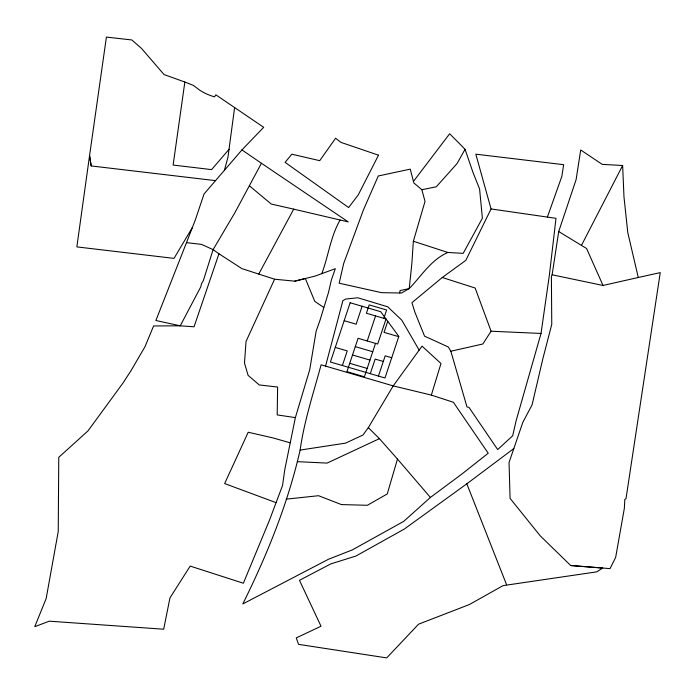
<?xml version="1.0" encoding="UTF-8"?>
<svg xmlns="http://www.w3.org/2000/svg" width="695" height="695" viewBox="0 0 695 695"><rect width="100%" height="100%" fill="white"/><g stroke="black" fill="none" stroke-linecap="round" stroke-linejoin="round"><path stroke-width="1.04" d="M413.36 241.243L411.814 263.987L409.225 288.59L401.502 293.021L381.564 292.673L339.169 283.204L343.669 263.535L363.407 209.977L378.271 175.991L410.241 169.137L413.829 182.933L421.856 189.7L425.019 201.42L413.36 241.243L447.858 252.467L463.174 253.362L482.391 218.213L479.585 188.988L473.069 172.629L465.051 149.295L449.665 133.753L413.438 181.43M234.623 107.56L227.925 157.391L224.389 170.327M399.695 292.986L400.016 290.571L409.225 288.59C421.483 275.95 431.091 259.695 447.858 252.467M215.52 180.639L91.201 165.94L89.551 155.671L106.405 37.096L131.841 39.962L141.528 48.433L164.029 74.547L184.844 82.019L173.125 165.062L211.593 169.606L229.072 149.277M491.061 208.943L465.815 260.373L442.246 277.496L411.935 302.673L414.898 312.211L424.558 336.145L448.362 347.022L450.847 351.236L466.962 406.862L469.012 407.426L497.69 449.578L512.675 435.765L516.185 420.475L541.031 333.452L549.415 274.873L555.983 218.326L491.061 208.943L475.823 154.177L563.654 164.68L561.829 176.426L547.382 217.092M552.125 274.794L558.719 231.522L576.12 179.562L580.707 149.981L602.226 164.368L622.633 165.514L623.988 196.989L627.793 232.66L638.279 277.487L660.25 272.614L625.986 498.801L624.814 499.331L624.353 508.332L615.657 557.39L610.036 568.623L570.734 565.53L540.258 535.862L510.078 498.376L509.053 462.453L522.84 422.317L532.066 404.907L542.778 359.046L551.76 324.374L551.396 276.567L552.125 274.794L603.017 285.463L638.279 277.487M300.127 450.082C304.193 420.988 313.454 393.101 321.116 364.797L393.214 385.89L431.343 395.099L453.383 402.275L488.22 453.218L462.34 473.686L430.405 497.446L403.717 521.372L352.243 549.945L328.535 559.232L242.79 603.955C267.158 554.801 287.895 503.675 300.127 450.082L345.597 443.123L362.964 435.027L368.333 427.634L393.214 385.89L422.03 346.136L440.978 363.494L431.343 395.099M218.96 253.779L241.912 268.626L274.594 279.216L294.819 281.162L315.599 275.941L335.329 268.661L331.376 279.972L328.518 292.378L319.856 320.743L316.173 331.029L309.701 369.792L295.366 417.608L284.741 469.855L282.552 485.501L269.243 520.798L243.354 583.227L190.187 566.095L169.962 597.874L163.681 629.218L49.276 621.182L34.75 626.682L46.157 598.569L58.241 531.484L58.762 457.319L87.952 430.926L122.833 383.24L131.068 370.583L144.977 346.727L153.595 325.955L180.248 325.816L194.044 326.798L218.96 253.779L213.104 249.627L201.385 244.353L186.486 242.659L155.88 320.499L180.248 325.816L200.82 286.766L201.507 283.63L203.322 280.658L213.104 249.627L234.91 212.653L261.433 163.264L241.947 149.912L204.017 194.018L195.469 219.524L186.486 242.659M325.564 366.091L342.896 300.605L345.849 299.015L357.856 297.781L387.706 306.799L401.797 320.16L419.146 350.106M368.333 427.634L379.418 438.667L397.471 459.056L387.263 493.936L367.342 505.291L341.427 504.579L318.553 495.709L286.253 499.14M321.802 273.648C328.448 256.029 330.568 236.465 340.107 220.002M342.383 365.518L347.248 350.914L335.268 347.413M362.112 306.26L356.144 324.2L344.164 320.699M367.229 340.967L375.569 315.921M375.517 343.391L364.397 376.786L346.953 371.677L358.073 338.283L377.689 344.025L386.038 318.988L366.413 313.245L369.193 304.897L386.637 309.996L383.857 318.345M370.296 373.684L375.152 359.08L383.301 361.461M387.74 321.307L384.048 332.366L398.739 336.667M378.436 376.065L385.178 355.823L391.719 357.734M274.594 279.216L246.039 341.436L244.475 363.025L248.089 375.343L259.278 384.952L277.618 387.028L277.201 414.915L295.366 417.608M603.017 285.463L586.571 248.471L581.446 245.413L622.633 165.514M258.74 274.082L293.724 209.143L348.23 221.905L261.433 163.264M465.051 149.295L457.075 163.551L436.269 186.807L421.856 189.7M192.359 227.517L174.019 258.384L76.85 246.899L89.551 155.671L91.201 165.94M442.246 277.496L475.154 288.034L491.087 331.22L482.825 343.999L450.847 351.236M241.947 149.912L263.692 127.298L215.85 94.824L214.59 96.848L213.417 96.527A54.792 52.168 -7 0 1 200.195 90.506L193.236 85.32L184.844 82.019M570.734 565.53L602.695 568.015L596.823 571.846L503.024 585.633L469.438 604.52L418.546 624.197L386.698 657.904L298.546 644.352L296.27 637.906L321.012 626.238L299.476 580.316L330.829 563.888L355.892 556.052L404.325 529.043L466.823 483.816L513.84 448.536M379.418 438.667L327.093 463.096L297.338 461.654M294.819 281.162L305.348 278.521L314.757 301.335L323.679 307.39M491.087 331.22L541.031 333.452M293.724 209.143L271.232 204.035L249.592 185.956M290.093 442.802L272.622 437.824L248.202 432.247L224.65 483.572L275.967 502.607M355.293 346.631L372.737 351.74M352.513 354.98L369.957 360.088M349.733 363.329L367.177 368.437M558.719 231.522L581.446 245.413M397.471 459.056L430.405 497.446M506.586 584.756L466.823 483.816M350.141 302.759L330.403 362.017L384.978 377.976L398.826 336.406L380.686 311.699L350.141 302.759M378.497 155.185L358.255 194.878L348.629 207.553L285.098 162.369L291.839 154.203L319.726 160.675L335.607 138.218L341.019 142.414L378.497 155.185"/></g></svg>
